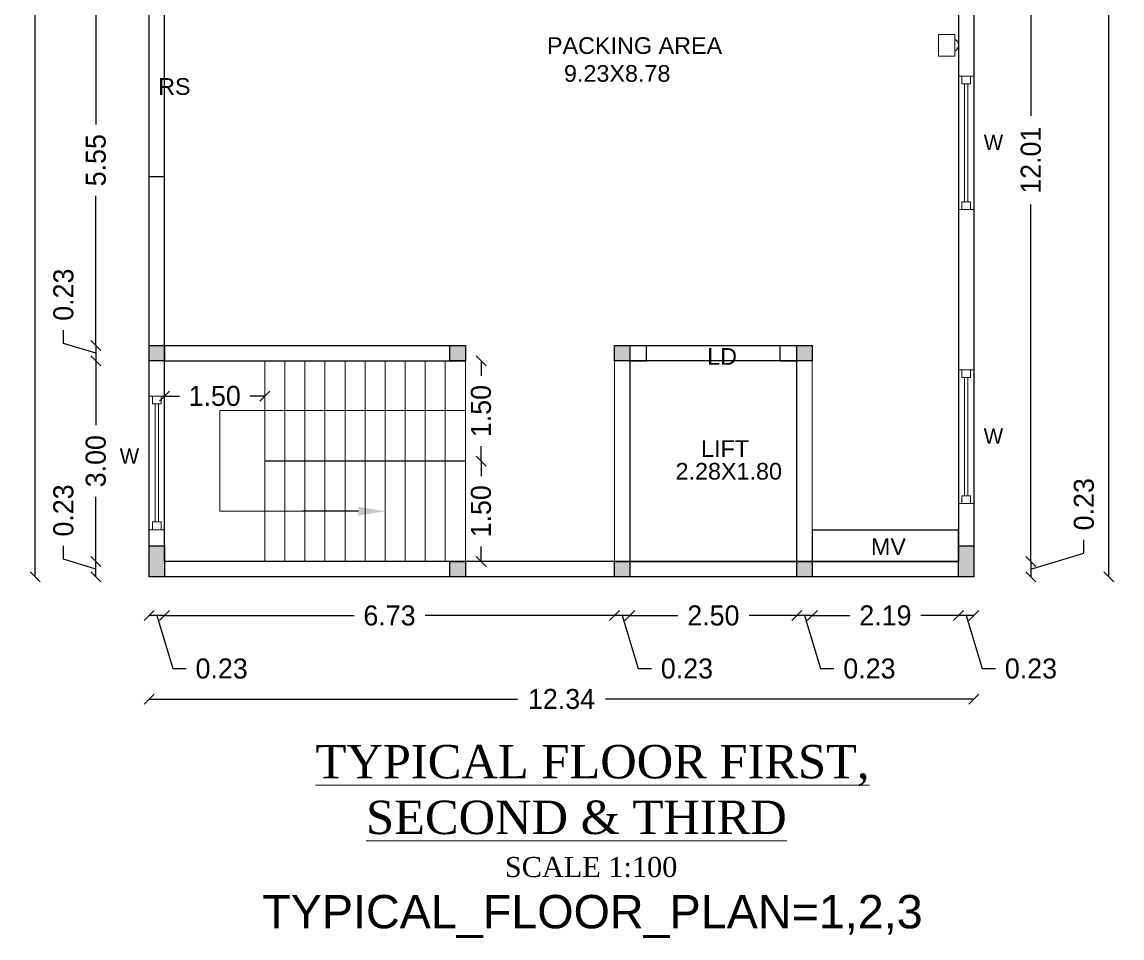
# Model space of a CAD drawing. Header units: metres. Extents: x -1559842 to -1559684, y 41615 to 41715.
# Drawn here: x -1559823.45 to -1559807, y 41615.36 to 41629.07 of the extents above; entities that cross this region are included whole.
import ezdxf
from ezdxf import colors
from ezdxf.entities.mleader import LeaderData, LeaderLine
from ezdxf.math import Vec2, Vec3

# ---------------------------------------------------------------- set-up
doc = ezdxf.new("R2010")
doc.units = ezdxf.units.M
doc.header["$LTSCALE"] = 750
doc.header["$MEASUREMENT"] = 0
doc.header["$PDMODE"] = 35
doc.header["$PDSIZE"] = 50
doc.layers.get('0').update_dxf_attribs({"lineweight": 5})
doc.layers.get('Defpoints').update_dxf_attribs({"lineweight": 0})
for name, color, linetype in [('BLK_1_FLR_1_BLT_UP_AREA', 1, 'Continuous'), ('BLK_1_FLR_1_CARPET_AREA', 10, 'Continuous'), ('BLK_1_FLR_1_LIFT_1', 30, 'Continuous')]:
    doc.layers.add(name, color=color, linetype=linetype)
doc.styles.add('MSV', font='swissck.ttf', dxfattribs={"height": 0.3})
doc.styles.get("Standard").update_dxf_attribs({"font": 'arial.ttf'})
doc.styles.add('sunahari', font='framd.ttf', dxfattribs={"height": 0.3})
doc.dimstyles.new('CIVIL Mt.', dxfattribs={"dimscale": 0, "dimtxt": 0.2, "dimasz": 0.15, "dimexe": 0.18, "dimexo": 0.0625, "dimgap": 0.1, "dimtad": 0, "dimzin": 0, "dimdsep": 46, "dimtxsty": 'sunahari', "dimblk": 'OBLIQUE', "dimcen": 0.09, "dimse1": 1, "dimse2": 1, "dimclrd": 253, "dimclrt": 4, "dimadec": 0, "dimazin": 0, "dimtfac": 1, "dimtofl": 0, "dimtmove": 1, "dimatfit": 3, "dimfxl": 0, "dimfrac": 2, "dimtolj": 1, "dimtzin": 0, "dimarcsym": 0})

# ---------------------------------------------------------------- blocks, each defined once
blk = doc.blocks.new('_Oblique')
at = {"color": 0, "linetype": 'ByBlock', "lineweight": -2}
blk.add_line((-0.5, -0.5), (0.5, 0.5), dxfattribs=at)
blk = doc.blocks.new('*D437')
at = {"color": 253, "lineweight": -2}
for p, q in [((-1559816.584, 41622.493), (-1559816.584, 41622.27)), ((-1559816.584, 41620.993), (-1559816.584, 41621.216))]:
    blk.add_line(p, q, dxfattribs=at)
at = {"layer": 'Defpoints', "color": 0}
for p in [(-1559816.818, 41622.493), (-1559816.584, 41622.493), (-1559816.818, 41620.993)]:
    blk.add_point(p, dxfattribs=at)
at = {"color": 253, "lineweight": -2, "xscale": 0.15, "yscale": 0.15, "zscale": 0.15}
for p, rotation in [((-1559816.584, 41622.493), 90), ((-1559816.584, 41620.993), 270)]:
    blk.add_blockref('_Oblique', p, dxfattribs=dict(at, rotation=rotation))
at = {"color": 4, "lineweight": -3, "insert": (-1559816.584, 41621.743), "char_height": 0.3, "attachment_point": 5, "rotation": 90, "style": 'sunahari'}
blk.add_mtext('\\A1;1.50', dxfattribs=at)
blk = doc.blocks.new('*D438')
at = {"color": 253, "lineweight": -2}
for p, q in [((-1559816.584, 41623.993), (-1559816.584, 41623.77)), ((-1559816.584, 41622.493), (-1559816.584, 41622.716))]:
    blk.add_line(p, q, dxfattribs=at)
at = {"layer": 'Defpoints', "color": 0}
for p in [(-1559816.818, 41623.993), (-1559816.584, 41623.993), (-1559816.818, 41622.493)]:
    blk.add_point(p, dxfattribs=at)
at = {"color": 253, "lineweight": -2, "xscale": 0.15, "yscale": 0.15, "zscale": 0.15}
for p, rotation in [((-1559816.584, 41623.993), 90), ((-1559816.584, 41622.493), 270)]:
    blk.add_blockref('_Oblique', p, dxfattribs=dict(at, rotation=rotation))
at = {"color": 4, "lineweight": -3, "insert": (-1559816.584, 41623.243), "char_height": 0.3, "attachment_point": 5, "rotation": 90, "style": 'sunahari'}
blk.add_mtext('\\A1;1.50', dxfattribs=at)
blk = doc.blocks.new('*D439')
at = {"color": 253, "lineweight": -2}
for p, q in [((-1559821.318, 41623.468), (-1559821.095, 41623.468)), ((-1559819.818, 41623.468), (-1559820.041, 41623.468))]:
    blk.add_line(p, q, dxfattribs=at)
at = {"layer": 'Defpoints', "color": 0}
for p in [(-1559821.318, 41623.468), (-1559819.818, 41623.468), (-1559819.818, 41623.468)]:
    blk.add_point(p, dxfattribs=at)
at = {"color": 253, "lineweight": -2, "xscale": 0.15, "yscale": 0.15, "zscale": 0.15, "rotation": 180}
blk.add_blockref('_Oblique', (-1559821.318, 41623.468), dxfattribs=at)
at = {"color": 253, "lineweight": -2, "xscale": 0.15, "yscale": 0.15, "zscale": 0.15}
blk.add_blockref('_Oblique', (-1559819.818, 41623.468), dxfattribs=at)
at = {"color": 4, "lineweight": -3, "insert": (-1559820.568, 41623.468), "char_height": 0.3, "attachment_point": 5, "style": 'sunahari'}
blk.add_mtext('\\A1;1.50', dxfattribs=at)
blk = doc.blocks.new('*D447')
at = {"color": 253, "lineweight": -2}
for p, q in [((-1559822.83, 41621.024), (-1559822.83, 41621.224)), ((-1559822.346, 41620.878), (-1559822.83, 41621.024)), ((-1559822.346, 41620.763), (-1559822.346, 41620.993))]:
    blk.add_line(p, q, dxfattribs=at)
at = {"layer": 'Defpoints', "color": 0}
for p in [(-1559822.346, 41620.993), (-1559821.318, 41620.993), (-1559821.548, 41620.763)]:
    blk.add_point(p, dxfattribs=at)
at = {"color": 253, "lineweight": -2, "xscale": 0.15, "yscale": 0.15, "zscale": 0.15}
for p, rotation in [((-1559822.346, 41620.993), 90), ((-1559822.346, 41620.763), 270)]:
    blk.add_blockref('_Oblique', p, dxfattribs=dict(at, rotation=rotation))
at = {"color": 4, "lineweight": -3, "insert": (-1559822.83, 41621.755), "char_height": 0.3, "attachment_point": 5, "rotation": 90, "style": 'sunahari'}
blk.add_mtext('\\A1;0.23', dxfattribs=at)
blk = doc.blocks.new('*D448')
at = {"color": 253, "lineweight": -2}
for p, q in [((-1559822.346, 41623.993), (-1559822.346, 41623.03)), ((-1559822.346, 41620.993), (-1559822.346, 41621.957))]:
    blk.add_line(p, q, dxfattribs=at)
at = {"layer": 'Defpoints', "color": 0}
for p in [(-1559821.318, 41623.993), (-1559822.346, 41620.993), (-1559821.318, 41620.993)]:
    blk.add_point(p, dxfattribs=at)
at = {"color": 253, "lineweight": -2, "xscale": 0.15, "yscale": 0.15, "zscale": 0.15}
for p, rotation in [((-1559822.346, 41623.993), 90), ((-1559822.346, 41620.993), 270)]:
    blk.add_blockref('_Oblique', p, dxfattribs=dict(at, rotation=rotation))
at = {"color": 4, "lineweight": -3, "insert": (-1559822.346, 41622.493), "char_height": 0.3, "attachment_point": 5, "rotation": 90, "style": 'sunahari'}
blk.add_mtext('\\A1;3.00', dxfattribs=at)
blk = doc.blocks.new('*D449')
at = {"color": 253, "lineweight": -2}
for p, q in [((-1559822.83, 41624.254), (-1559822.83, 41624.454)), ((-1559822.346, 41624.108), (-1559822.83, 41624.254)), ((-1559822.346, 41624.223), (-1559822.346, 41623.993))]:
    blk.add_line(p, q, dxfattribs=at)
at = {"layer": 'Defpoints', "color": 0}
for p in [(-1559821.318, 41624.223), (-1559822.346, 41623.993), (-1559821.318, 41623.993)]:
    blk.add_point(p, dxfattribs=at)
at = {"color": 253, "lineweight": -2, "xscale": 0.15, "yscale": 0.15, "zscale": 0.15}
for p, rotation in [((-1559822.346, 41624.223), 90), ((-1559822.346, 41623.993), 270)]:
    blk.add_blockref('_Oblique', p, dxfattribs=dict(at, rotation=rotation))
at = {"color": 4, "lineweight": -3, "insert": (-1559822.83, 41624.985), "char_height": 0.3, "attachment_point": 5, "rotation": 90, "style": 'sunahari'}
blk.add_mtext('\\A1;0.23', dxfattribs=at)
blk = doc.blocks.new('*D450')
at = {"color": 253, "lineweight": -2}
for p, q in [((-1559822.346, 41629.773), (-1559822.346, 41627.534)), ((-1559822.346, 41624.223), (-1559822.346, 41626.463))]:
    blk.add_line(p, q, dxfattribs=at)
at = {"layer": 'Defpoints', "color": 0}
for p in [(-1559821.318, 41629.773), (-1559822.346, 41624.223), (-1559821.318, 41624.223)]:
    blk.add_point(p, dxfattribs=at)
at = {"color": 253, "lineweight": -2, "xscale": 0.15, "yscale": 0.15, "zscale": 0.15}
for p, rotation in [((-1559822.346, 41629.773), 90), ((-1559822.346, 41624.223), 270)]:
    blk.add_blockref('_Oblique', p, dxfattribs=dict(at, rotation=rotation))
at = {"color": 4, "lineweight": -3, "insert": (-1559822.346, 41626.998), "char_height": 0.3, "attachment_point": 5, "rotation": 90, "style": 'sunahari'}
blk.add_mtext('\\A1;5.55', dxfattribs=at)
blk = doc.blocks.new('*D388')
at = {"color": 253, "lineweight": -2}
for p, q in [((-1559823.254, 41645.243), (-1559823.254, 41633.67)), ((-1559823.254, 41620.763), (-1559823.254, 41632.337))]:
    blk.add_line(p, q, dxfattribs=at)
at = {"layer": 'Defpoints', "color": 0}
for p in [(-1559823.254, 41645.243), (-1559821.24, 41645.243), (-1559821.24, 41620.763)]:
    blk.add_point(p, dxfattribs=at)
at = {"color": 253, "lineweight": -2, "xscale": 0.15, "yscale": 0.15, "zscale": 0.15}
for p, rotation in [((-1559823.254, 41645.243), 90), ((-1559823.254, 41620.763), 270)]:
    blk.add_blockref('_Oblique', p, dxfattribs=dict(at, rotation=rotation))
at = {"color": 4, "lineweight": -3, "insert": (-1559823.254, 41633.003), "char_height": 0.3, "attachment_point": 5, "rotation": 90, "style": 'sunahari'}
blk.add_mtext('\\A1;24.48', dxfattribs=at)
blk = doc.blocks.new('*D458')
at = {"color": 253, "lineweight": -2}
for p, q in [((-1559821.318, 41620.182), (-1559821.548, 41620.182)), ((-1559821.433, 41620.182), (-1559821.195, 41619.388)), ((-1559821.195, 41619.388), (-1559820.995, 41619.388))]:
    blk.add_line(p, q, dxfattribs=at)
at = {"layer": 'Defpoints', "color": 0}
for p in [(-1559821.318, 41620.993), (-1559821.548, 41620.763), (-1559821.548, 41620.182)]:
    blk.add_point(p, dxfattribs=at)
at = {"color": 253, "lineweight": -2, "xscale": 0.15, "yscale": 0.15, "zscale": 0.15, "rotation": 180}
blk.add_blockref('_Oblique', (-1559821.548, 41620.182), dxfattribs=at)
at = {"color": 253, "lineweight": -2, "xscale": 0.15, "yscale": 0.15, "zscale": 0.15}
blk.add_blockref('_Oblique', (-1559821.318, 41620.182), dxfattribs=at)
at = {"color": 4, "lineweight": -3, "insert": (-1559820.464, 41619.388), "char_height": 0.3, "attachment_point": 5, "style": 'sunahari'}
blk.add_mtext('\\A1;0.23', dxfattribs=at)
blk = doc.blocks.new('*D459')
at = {"color": 253, "lineweight": -2}
for p, q in [((-1559821.318, 41620.182), (-1559818.484, 41620.182)), ((-1559814.588, 41620.182), (-1559817.422, 41620.182))]:
    blk.add_line(p, q, dxfattribs=at)
at = {"layer": 'Defpoints', "color": 0}
for p in [(-1559821.318, 41620.993), (-1559814.588, 41620.993), (-1559814.588, 41620.182)]:
    blk.add_point(p, dxfattribs=at)
at = {"color": 253, "lineweight": -2, "xscale": 0.15, "yscale": 0.15, "zscale": 0.15, "rotation": 180}
blk.add_blockref('_Oblique', (-1559821.318, 41620.182), dxfattribs=at)
at = {"color": 253, "lineweight": -2, "xscale": 0.15, "yscale": 0.15, "zscale": 0.15}
blk.add_blockref('_Oblique', (-1559814.588, 41620.182), dxfattribs=at)
at = {"color": 4, "lineweight": -3, "insert": (-1559817.953, 41620.182), "char_height": 0.3, "attachment_point": 5, "style": 'sunahari'}
blk.add_mtext('\\A1;6.73', dxfattribs=at)
blk = doc.blocks.new('*D460')
at = {"color": 253, "lineweight": -2}
for p, q in [((-1559814.358, 41620.182), (-1559814.588, 41620.182)), ((-1559814.473, 41620.182), (-1559814.235, 41619.388)), ((-1559814.235, 41619.388), (-1559814.035, 41619.388))]:
    blk.add_line(p, q, dxfattribs=at)
at = {"layer": 'Defpoints', "color": 0}
for p in [(-1559814.588, 41620.993), (-1559814.358, 41620.993), (-1559814.588, 41620.182)]:
    blk.add_point(p, dxfattribs=at)
at = {"color": 253, "lineweight": -2, "xscale": 0.15, "yscale": 0.15, "zscale": 0.15, "rotation": 180}
blk.add_blockref('_Oblique', (-1559814.588, 41620.182), dxfattribs=at)
at = {"color": 253, "lineweight": -2, "xscale": 0.15, "yscale": 0.15, "zscale": 0.15}
blk.add_blockref('_Oblique', (-1559814.358, 41620.182), dxfattribs=at)
at = {"color": 4, "lineweight": -3, "insert": (-1559813.504, 41619.388), "char_height": 0.3, "attachment_point": 5, "style": 'sunahari'}
blk.add_mtext('\\A1;0.23', dxfattribs=at)
blk = doc.blocks.new('*D461')
at = {"color": 253, "lineweight": -2}
for p, q in [((-1559814.358, 41620.182), (-1559813.641, 41620.182)), ((-1559811.858, 41620.182), (-1559812.575, 41620.182))]:
    blk.add_line(p, q, dxfattribs=at)
at = {"layer": 'Defpoints', "color": 0}
for p in [(-1559814.358, 41620.993), (-1559811.858, 41620.993), (-1559811.858, 41620.182)]:
    blk.add_point(p, dxfattribs=at)
at = {"color": 253, "lineweight": -2, "xscale": 0.15, "yscale": 0.15, "zscale": 0.15, "rotation": 180}
blk.add_blockref('_Oblique', (-1559814.358, 41620.182), dxfattribs=at)
at = {"color": 253, "lineweight": -2, "xscale": 0.15, "yscale": 0.15, "zscale": 0.15}
blk.add_blockref('_Oblique', (-1559811.858, 41620.182), dxfattribs=at)
at = {"color": 4, "lineweight": -3, "insert": (-1559813.108, 41620.182), "char_height": 0.3, "attachment_point": 5, "style": 'sunahari'}
blk.add_mtext('\\A1;2.50', dxfattribs=at)
blk = doc.blocks.new('*D462')
at = {"color": 253, "lineweight": -2}
for p, q in [((-1559811.628, 41620.182), (-1559811.858, 41620.182)), ((-1559811.743, 41620.182), (-1559811.505, 41619.388)), ((-1559811.505, 41619.388), (-1559811.305, 41619.388))]:
    blk.add_line(p, q, dxfattribs=at)
at = {"layer": 'Defpoints', "color": 0}
for p in [(-1559811.858, 41620.993), (-1559811.628, 41620.993), (-1559811.858, 41620.182)]:
    blk.add_point(p, dxfattribs=at)
at = {"color": 253, "lineweight": -2, "xscale": 0.15, "yscale": 0.15, "zscale": 0.15, "rotation": 180}
blk.add_blockref('_Oblique', (-1559811.858, 41620.182), dxfattribs=at)
at = {"color": 253, "lineweight": -2, "xscale": 0.15, "yscale": 0.15, "zscale": 0.15}
blk.add_blockref('_Oblique', (-1559811.628, 41620.182), dxfattribs=at)
at = {"color": 4, "lineweight": -3, "insert": (-1559810.774, 41619.388), "char_height": 0.3, "attachment_point": 5, "style": 'sunahari'}
blk.add_mtext('\\A1;0.23', dxfattribs=at)
blk = doc.blocks.new('*D463')
at = {"color": 253, "lineweight": -2}
for p, q in [((-1559811.628, 41620.182), (-1559811.067, 41620.182)), ((-1559809.442, 41620.182), (-1559810.004, 41620.182))]:
    blk.add_line(p, q, dxfattribs=at)
at = {"layer": 'Defpoints', "color": 0}
for p in [(-1559811.628, 41620.993), (-1559809.442, 41620.993), (-1559809.442, 41620.182)]:
    blk.add_point(p, dxfattribs=at)
at = {"color": 253, "lineweight": -2, "xscale": 0.15, "yscale": 0.15, "zscale": 0.15, "rotation": 180}
blk.add_blockref('_Oblique', (-1559811.628, 41620.182), dxfattribs=at)
at = {"color": 253, "lineweight": -2, "xscale": 0.15, "yscale": 0.15, "zscale": 0.15}
blk.add_blockref('_Oblique', (-1559809.442, 41620.182), dxfattribs=at)
at = {"color": 4, "lineweight": -3, "insert": (-1559810.535, 41620.182), "char_height": 0.3, "attachment_point": 5, "style": 'sunahari'}
blk.add_mtext('\\A1;2.19', dxfattribs=at)
blk = doc.blocks.new('*D464')
at = {"color": 253, "lineweight": -2}
for p, q in [((-1559809.212, 41620.182), (-1559809.442, 41620.182)), ((-1559809.327, 41620.182), (-1559809.089, 41619.388)), ((-1559809.089, 41619.388), (-1559808.889, 41619.388))]:
    blk.add_line(p, q, dxfattribs=at)
at = {"layer": 'Defpoints', "color": 0}
for p in [(-1559809.442, 41620.993), (-1559809.212, 41620.763), (-1559809.442, 41620.182)]:
    blk.add_point(p, dxfattribs=at)
at = {"color": 253, "lineweight": -2, "xscale": 0.15, "yscale": 0.15, "zscale": 0.15, "rotation": 180}
blk.add_blockref('_Oblique', (-1559809.442, 41620.182), dxfattribs=at)
at = {"color": 253, "lineweight": -2, "xscale": 0.15, "yscale": 0.15, "zscale": 0.15}
blk.add_blockref('_Oblique', (-1559809.212, 41620.182), dxfattribs=at)
at = {"color": 4, "lineweight": -3, "insert": (-1559808.358, 41619.388), "char_height": 0.3, "attachment_point": 5, "style": 'sunahari'}
blk.add_mtext('\\A1;0.23', dxfattribs=at)
blk = doc.blocks.new('*D465')
at = {"color": 253, "lineweight": -2}
for p, q in [((-1559821.548, 41618.932), (-1559816.039, 41618.932)), ((-1559809.212, 41618.932), (-1559814.721, 41618.932))]:
    blk.add_line(p, q, dxfattribs=at)
at = {"layer": 'Defpoints', "color": 0}
for p in [(-1559821.548, 41620.763), (-1559809.212, 41620.763), (-1559809.212, 41618.932)]:
    blk.add_point(p, dxfattribs=at)
at = {"color": 253, "lineweight": -2, "xscale": 0.15, "yscale": 0.15, "zscale": 0.15, "rotation": 180}
blk.add_blockref('_Oblique', (-1559821.548, 41618.932), dxfattribs=at)
at = {"color": 253, "lineweight": -2, "xscale": 0.15, "yscale": 0.15, "zscale": 0.15}
blk.add_blockref('_Oblique', (-1559809.212, 41618.932), dxfattribs=at)
at = {"color": 4, "lineweight": -3, "insert": (-1559815.38, 41618.932), "char_height": 0.3, "attachment_point": 5, "style": 'sunahari'}
blk.add_mtext('\\A1;12.34', dxfattribs=at)
blk = doc.blocks.new('*D466')
at = {"color": 253, "lineweight": -2}
for p, q in [((-1559807.565, 41621.116), (-1559807.565, 41621.316)), ((-1559808.359, 41620.878), (-1559807.565, 41621.116)), ((-1559808.359, 41620.993), (-1559808.359, 41620.763))]:
    blk.add_line(p, q, dxfattribs=at)
at = {"layer": 'Defpoints', "color": 0}
for p in [(-1559809.442, 41620.993), (-1559809.212, 41620.763), (-1559808.359, 41620.763)]:
    blk.add_point(p, dxfattribs=at)
at = {"color": 253, "lineweight": -2, "xscale": 0.15, "yscale": 0.15, "zscale": 0.15}
for p, rotation in [((-1559808.359, 41620.993), 90), ((-1559808.359, 41620.763), 270)]:
    blk.add_blockref('_Oblique', p, dxfattribs=dict(at, rotation=rotation))
at = {"color": 4, "lineweight": -3, "insert": (-1559807.565, 41621.848), "char_height": 0.3, "attachment_point": 5, "rotation": 90, "style": 'sunahari'}
blk.add_mtext('\\A1;0.23', dxfattribs=at)
blk = doc.blocks.new('*D467')
at = {"color": 253, "lineweight": -2}
for p, q in [((-1559808.359, 41633.003), (-1559808.359, 41627.663)), ((-1559808.359, 41620.993), (-1559808.359, 41626.333))]:
    blk.add_line(p, q, dxfattribs=at)
at = {"layer": 'Defpoints', "color": 0}
for p in [(-1559809.442, 41633.003), (-1559808.359, 41633.003), (-1559809.442, 41620.993)]:
    blk.add_point(p, dxfattribs=at)
at = {"color": 253, "lineweight": -2, "xscale": 0.15, "yscale": 0.15, "zscale": 0.15}
for p, rotation in [((-1559808.359, 41633.003), 90), ((-1559808.359, 41620.993), 270)]:
    blk.add_blockref('_Oblique', p, dxfattribs=dict(at, rotation=rotation))
at = {"color": 4, "lineweight": -3, "insert": (-1559808.359, 41626.998), "char_height": 0.3, "attachment_point": 5, "rotation": 90, "style": 'sunahari'}
blk.add_mtext('\\A1;12.01', dxfattribs=at)
blk = doc.blocks.new('*D473')
at = {"color": 253, "lineweight": -2}
for p, q in [((-1559807.193, 41645.243), (-1559807.193, 41633.67)), ((-1559807.193, 41620.763), (-1559807.193, 41632.337))]:
    blk.add_line(p, q, dxfattribs=at)
at = {"layer": 'Defpoints', "color": 0}
for p in [(-1559809.212, 41645.243), (-1559807.193, 41645.243), (-1559809.212, 41620.763)]:
    blk.add_point(p, dxfattribs=at)
at = {"color": 253, "lineweight": -2, "xscale": 0.15, "yscale": 0.15, "zscale": 0.15}
for p, rotation in [((-1559807.193, 41645.243), 90), ((-1559807.193, 41620.763), 270)]:
    blk.add_blockref('_Oblique', p, dxfattribs=dict(at, rotation=rotation))
at = {"color": 4, "lineweight": -3, "insert": (-1559807.193, 41633.003), "char_height": 0.3, "attachment_point": 5, "rotation": 90, "style": 'sunahari'}
blk.add_mtext('\\A1;24.48', dxfattribs=at)
blk = doc.blocks.new('A$C52ED7D1D')
at = {"color": 0, "ltscale": 0.25, "elevation": -42279.147}
blk.add_lwpolyline([(0, 0.297), (0.323, 0.297), (0.323, 0.056), (0, 0.056)], close=True, dxfattribs=at)
at = {"color": 0, "ltscale": 0.25}
blk.add_arc((0.164, 0.097, -42279.147), 0.0972, 204.8747, 335.1253, dxfattribs=at)

msp = doc.modelspace()

# ---------------------------------------------------------------- hatches: boundary and pattern name
at = {"lineweight": -3}
h = msp.add_hatch(color=6, dxfattribs=at)
h.dxf.hatch_style = 1
h.paths.add_polyline_path([(-1559821.31815, 41624.22331), (-1559821.54815, 41624.22331), (-1559821.54815, 41623.99331), (-1559821.31815, 41623.99331)])
h = msp.add_hatch(color=6, dxfattribs=at)
h.dxf.hatch_style = 1
h.paths.add_polyline_path([(-1559816.81815, 41624.22331), (-1559817.04815, 41624.22331), (-1559817.04815, 41623.99331), (-1559816.81815, 41623.99331)])
h = msp.add_hatch(color=6, dxfattribs=at)
h.dxf.hatch_style = 1
h.paths.add_polyline_path([(-1559814.35815, 41624.22331), (-1559814.58815, 41624.22331), (-1559814.58815, 41623.99331), (-1559814.35815, 41623.99331)])
h = msp.add_hatch(color=6, dxfattribs=at)
h.dxf.hatch_style = 1
h.paths.add_polyline_path([(-1559811.62815, 41624.22331), (-1559811.85815, 41624.22331), (-1559811.85815, 41623.99331), (-1559811.62815, 41623.99331)])
h = msp.add_hatch(color=6, dxfattribs=at)
h.dxf.hatch_style = 1
h.paths.add_polyline_path([(-1559821.31815, 41621.22331), (-1559821.54815, 41621.22331), (-1559821.54815, 41620.76331), (-1559821.31815, 41620.76331)])
h = msp.add_hatch(color=6, dxfattribs=at)
h.dxf.hatch_style = 1
h.paths.add_polyline_path([(-1559809.21215, 41621.22331), (-1559809.44215, 41621.22331), (-1559809.44215, 41620.76331), (-1559809.21215, 41620.76331)])
h = msp.add_hatch(color=6, dxfattribs=at)
h.dxf.hatch_style = 1
h.paths.add_polyline_path([(-1559816.81815, 41620.99331), (-1559817.04815, 41620.99331), (-1559817.04815, 41620.76331), (-1559816.81815, 41620.76331)])
h = msp.add_hatch(color=6, dxfattribs=at)
h.dxf.hatch_style = 1
h.paths.add_polyline_path([(-1559814.35815, 41620.99331), (-1559814.58815, 41620.99331), (-1559814.58815, 41620.76331), (-1559814.35815, 41620.76331)])
h = msp.add_hatch(color=6, dxfattribs=at)
h.dxf.hatch_style = 1
h.paths.add_polyline_path([(-1559811.62815, 41620.99331), (-1559811.85815, 41620.99331), (-1559811.85815, 41620.76331), (-1559811.62815, 41620.76331)])

# ---------------------------------------------------------------- linework, layer by layer
at = {"color": 7, "ltscale": 0.25}
for p, q in [((-1559809.44215, 41633.00331), (-1559809.44215, 41620.99331)), ((-1559821.31815, 41624.22331), (-1559821.31815, 41626.75439)), ((-1559816.81815, 41624.22331), (-1559821.31815, 41624.22331)), ((-1559816.81815, 41624.22331), (-1559816.81815, 41620.99331)), ((-1559811.62815, 41624.22331), (-1559814.58815, 41624.22331)), ((-1559814.58815, 41624.22331), (-1559814.58815, 41620.99331)), ((-1559811.62815, 41624.22331), (-1559811.62815, 41620.99331)), ((-1559816.81815, 41623.99331), (-1559821.31815, 41623.99331)), ((-1559821.31815, 41620.99331), (-1559821.31815, 41623.99331)), ((-1559819.81815, 41623.99331), (-1559819.81815, 41620.99331)), ((-1559819.51815, 41623.99331), (-1559819.51815, 41620.99331)), ((-1559819.21815, 41623.99331), (-1559819.21815, 41620.99331)), ((-1559818.91815, 41623.99331), (-1559818.91815, 41620.99331)), ((-1559818.61815, 41623.99331), (-1559818.61815, 41620.99331)), ((-1559818.31815, 41623.99331), (-1559818.31815, 41620.99331)), ((-1559818.01815, 41623.99331), (-1559818.01815, 41620.99331)), ((-1559817.71815, 41623.99331), (-1559817.71815, 41620.99331)), ((-1559817.41815, 41623.99331), (-1559817.41815, 41620.99331)), ((-1559817.11815, 41623.99331), (-1559817.11815, 41620.99331)), ((-1559814.10815, 41623.99331), (-1559814.35815, 41623.99331)), ((-1559814.35815, 41623.99331), (-1559814.35815, 41620.99331)), ((-1559811.85815, 41623.99331), (-1559812.10815, 41623.99331)), ((-1559811.85815, 41623.99331), (-1559811.85815, 41620.99331)), ((-1559814.58815, 41620.99331), (-1559821.31815, 41620.99331)), ((-1559811.85815, 41620.99331), (-1559814.35815, 41620.99331)), ((-1559809.44215, 41620.99331), (-1559811.62815, 41620.99331))]:
    msp.add_line(p, q, dxfattribs=at)
at = {"color": 7}
for p, q in [((-1559809.44215, 41628.25817), (-1559809.21215, 41628.25817)), ((-1559809.21215, 41628.25817), (-1559809.44215, 41628.25817)), ((-1559809.44215, 41626.25817), (-1559809.21215, 41626.25817)), ((-1559809.44215, 41623.86057), (-1559809.21215, 41623.86057)), ((-1559809.21215, 41623.86057), (-1559809.44215, 41623.86057)), ((-1559821.54815, 41623.46767), (-1559821.31815, 41623.46767)), ((-1559821.31815, 41623.46767), (-1559821.54815, 41623.46767)), ((-1559809.44215, 41621.86057), (-1559809.21215, 41621.86057)), ((-1559821.54815, 41621.46767), (-1559821.31815, 41621.46767))]:
    msp.add_line(p, q, dxfattribs=at)
at = {"color": 7, "linetype": 'ByBlock'}
for p, q in [((-1559809.3527, 41628.1423), (-1559809.3527, 41626.37403)), ((-1559809.30159, 41628.1423), (-1559809.30159, 41626.37403)), ((-1559809.3527, 41623.74471), (-1559809.3527, 41621.97644)), ((-1559809.30159, 41623.74471), (-1559809.30159, 41621.97644)), ((-1559821.4587, 41623.3518), (-1559821.4587, 41621.58353)), ((-1559821.40759, 41623.3518), (-1559821.40759, 41621.58353))]:
    msp.add_line(p, q, dxfattribs=at)
at = {"color": 7, "lineweight": -3}
for p, q in [((-1559821.54815, 41626.75439), (-1559821.31815, 41626.75439)), ((-1559821.31815, 41624.22331), (-1559816.81815, 41624.22331)), ((-1559814.58815, 41624.22331), (-1559811.85815, 41624.22331)), ((-1559814.10815, 41623.99331), (-1559814.10815, 41624.22331)), ((-1559812.10815, 41623.99331), (-1559812.10815, 41624.22331)), ((-1559821.31815, 41623.99331), (-1559816.81815, 41623.99331)), ((-1559814.35815, 41623.99331), (-1559814.10815, 41623.99331)), ((-1559812.10815, 41623.99331), (-1559811.85815, 41623.99331)), ((-1559816.81815, 41622.49331), (-1559819.81815, 41622.49331))]:
    msp.add_line(p, q, dxfattribs=at)
at = {"color": 7, "ltscale": 0.25}
msp.add_lwpolyline([(-1559821.54815, 41645.24331), (-1559809.21215, 41645.24331), (-1559809.21215, 41620.76331), (-1559821.54815, 41620.76331)], close=True, dxfattribs=at)
at = {"color": 7}
for points in [[(-1559809.3917, 41628.25817), (-1559809.26225, 41628.25817), (-1559809.26225, 41628.1423), (-1559809.3917, 41628.1423)], [(-1559809.3917, 41626.25817), (-1559809.26225, 41626.25817), (-1559809.26225, 41626.37403), (-1559809.3917, 41626.37403)], [(-1559809.3917, 41623.86057), (-1559809.26225, 41623.86057), (-1559809.26225, 41623.74471), (-1559809.3917, 41623.74471)], [(-1559821.4977, 41623.46767), (-1559821.36825, 41623.46767), (-1559821.36825, 41623.3518), (-1559821.4977, 41623.3518)], [(-1559809.3917, 41621.86057), (-1559809.26225, 41621.86057), (-1559809.26225, 41621.97644), (-1559809.3917, 41621.97644)], [(-1559821.4977, 41621.46767), (-1559821.36825, 41621.46767), (-1559821.36825, 41621.58353), (-1559821.4977, 41621.58353)]]:
    msp.add_lwpolyline(points, close=True, dxfattribs=at)
at = {"color": 6, "lineweight": -3}
for points in [[(-1559821.54815, 41624.22331), (-1559821.31815, 41624.22331), (-1559821.31815, 41623.99331), (-1559821.54815, 41623.99331)], [(-1559817.04815, 41624.22331), (-1559816.81815, 41624.22331), (-1559816.81815, 41623.99331), (-1559817.04815, 41623.99331)], [(-1559814.58815, 41624.22331), (-1559814.35815, 41624.22331), (-1559814.35815, 41623.99331), (-1559814.58815, 41623.99331)], [(-1559811.85815, 41624.22331), (-1559811.62815, 41624.22331), (-1559811.62815, 41623.99331), (-1559811.85815, 41623.99331)], [(-1559821.31815, 41621.22331), (-1559821.31815, 41620.76331), (-1559821.54815, 41620.76331), (-1559821.54815, 41621.22331)], [(-1559809.21215, 41621.22331), (-1559809.21215, 41620.76331), (-1559809.44215, 41620.76331), (-1559809.44215, 41621.22331)], [(-1559817.04815, 41620.99331), (-1559816.81815, 41620.99331), (-1559816.81815, 41620.76331), (-1559817.04815, 41620.76331)], [(-1559814.58815, 41620.99331), (-1559814.35815, 41620.99331), (-1559814.35815, 41620.76331), (-1559814.58815, 41620.76331)], [(-1559811.85815, 41620.99331), (-1559811.62815, 41620.99331), (-1559811.62815, 41620.76331), (-1559811.85815, 41620.76331)]]:
    msp.add_lwpolyline(points, close=True, dxfattribs=at)
at = {"color": 7, "ltscale": 0.25}
msp.add_lwpolyline([(-1559816.81815, 41623.24934), (-1559820.49059, 41623.24934), (-1559820.49059, 41621.74331), (-1559819.2592, 41621.74331)], dxfattribs=at)
at = {"color": 7, "lineweight": -3}
msp.add_lwpolyline([(-1559811.62815, 41620.99331), (-1559809.44215, 41620.99331), (-1559809.44215, 41621.45814), (-1559811.62815, 41621.45814)], close=True, dxfattribs=at)
at = {"layer": 'BLK_1_FLR_1_BLT_UP_AREA', "color": 44}
msp.add_lwpolyline([(-1559821.54815, 41645.24331), (-1559809.21215, 41645.24331), (-1559809.21215, 41620.76331), (-1559821.54815, 41620.76331)], close=True, dxfattribs=at)
at = {"layer": 'BLK_1_FLR_1_CARPET_AREA', "color": 44}
msp.add_lwpolyline([(-1559821.31815, 41645.01331), (-1559809.44215, 41645.01331), (-1559809.44215, 41620.99331), (-1559821.31815, 41620.99331)], close=True, dxfattribs=at)
at = {"layer": 'BLK_1_FLR_1_LIFT_1'}
msp.add_lwpolyline([(-1559814.35815, 41620.99331), (-1559811.85815, 41620.99331), (-1559811.85815, 41623.99331), (-1559814.35815, 41623.99331)], close=True, dxfattribs=at)

# ---------------------------------------------------------------- block references
at = {"color": 7, "lineweight": -3, "rotation": 89.99999999999997}
msp.add_blockref('A$C52ED7D1D', (-1559809.44221, 41628.55603, 42279.14658), dxfattribs=at)

# ---------------------------------------------------------------- texts
at = {"color": 0, "lineweight": -2}
for s, p in [('PACKING AREA', (-1559815.59767, 41628.58851)), ('9.23X8.78', (-1559815.34311, 41628.17188)), ('RS', (-1559821.4146, 41627.97634)), ('LD', (-1559813.20171, 41623.93598)), ('LIFT', (-1559813.29263, 41622.55545)), ('2.28X1.80', (-1559813.67424, 41622.21707)), ('MV', (-1559810.75124, 41621.08933))]:
    msp.add_text(s, height=0.25, dxfattribs=at).set_placement(p)
at = {"color": 7, "style": 'sunahari', "text_generation_flag": 2}
for p in [(-1559808.77332, 41627.1504), (-1559808.77332, 41622.75281), (-1559821.69806, 41622.4538)]:
    msp.add_text('W', height=0.23, dxfattribs=at).set_placement(p)
at = {"color": 7, "attachment_point": 1, "style": 'MSV'}
for s, insert, char_height in [('{\\fTimes New Roman|b0|i0|c0|p18;\\LTYPICAL FLOOR FIRST,\\l\\P    \\LSECOND & THIRD}', (-1559819.05932, 41618.24537), 0.5), ('{\\fTimes New Roman|b0|i0|c0|p18;SCALE 1:100}', (-1559816.22776, 41616.56871), 0.3)]:
    msp.add_mtext_dynamic_manual_height_columns(s, width=607.9339553, gutter_width=12.5, heights=[0], dxfattribs=dict(at, insert=insert, char_height=char_height))
at = {"layer": 'BLK_1_FLR_1_BLT_UP_AREA', "color": 44, "insert": (-1559819.85684, 41616.00007), "char_height": 0.5, "attachment_point": 1}
msp.add_mtext_dynamic_manual_height_columns('TYPICAL_FLOOR_PLAN=1,2,3', width=10.5970681, gutter_width=0.9, heights=[0], dxfattribs=at)

# ---------------------------------------------------------------- dimensions: what is measured, and where the dimension line sits
at = {"color": 7, "lineweight": -3}
for base, p1, p2, picture, middle in [((-1559823.25367, 41645.24331), (-1559821.24044, 41620.76331), (-1559821.24044, 41645.24331), '*D388', (-1559823.25367, 41633.00331)), ((-1559807.19265, 41645.24331), (-1559809.21215, 41620.76331), (-1559809.21215, 41645.24331), '*D473', (-1559807.19265, 41633.00331)), ((-1559808.35908, 41633.00331), (-1559809.44215, 41620.99331), (-1559809.44215, 41633.00331), '*D467', (-1559808.35908, 41626.99831)), ((-1559822.34567, 41624.22331), (-1559821.31815, 41629.77331), (-1559821.31815, 41624.22331), '*D450', (-1559822.34567, 41626.99831)), ((-1559822.34567, 41623.99331), (-1559821.31815, 41624.22331), (-1559821.31815, 41623.99331), '*D449', (-1559822.83028, 41624.55369)), ((-1559822.34567, 41620.99331), (-1559821.31815, 41623.99331), (-1559821.31815, 41620.99331), '*D448', (-1559822.34567, 41622.49331)), ((-1559822.34567, 41620.99331), (-1559821.54815, 41620.76331), (-1559821.31815, 41620.99331), '*D447', (-1559822.83028, 41621.32369)), ((-1559808.35908, 41620.76331), (-1559809.44215, 41620.99331), (-1559809.21215, 41620.76331), '*D466', (-1559807.56524, 41621.41646))]:
    dim = msp.add_linear_dim(base=base, p1=p1, p2=p2, angle=270, dimstyle='CIVIL Mt.', override={"dimscale": 1}, dxfattribs=at)
    dim.commit()
    dim.dimension.update_dxf_attribs({"geometry": picture, "text_midpoint": middle})
for p1, p2, distance, picture, middle in [((-1559816.81815, 41622.49331), (-1559816.81815, 41623.99331), -0.23456, '*D438', (-1559816.58358, 41623.24331)), ((-1559821.31815, 41623.46767), (-1559819.81815, 41623.46767), 0, '*D439', (-1559820.56815, 41623.46767)), ((-1559816.81815, 41620.99331), (-1559816.81815, 41622.49331), -0.23456, '*D437', (-1559816.58358, 41621.74331))]:
    dim = msp.add_aligned_dim(p1=p1, p2=p2, distance=distance, dimstyle='CIVIL Mt.', override={"dimscale": 1}, dxfattribs=at)
    dim.commit()
    dim.dimension.update_dxf_attribs({"geometry": picture, "text_midpoint": middle})
for base, p1, p2, picture, middle in [((-1559821.54815, 41620.18214), (-1559821.31815, 41620.99331), (-1559821.54815, 41620.76331), '*D458', (-1559820.89499, 41619.3883)), ((-1559814.58815, 41620.18214), (-1559821.31815, 41620.99331), (-1559814.58815, 41620.99331), '*D459', (-1559817.95315, 41620.18214)), ((-1559814.58815, 41620.18214), (-1559814.35815, 41620.99331), (-1559814.58815, 41620.99331), '*D460', (-1559813.93499, 41619.3883)), ((-1559811.85815, 41620.18214), (-1559814.35815, 41620.99331), (-1559811.85815, 41620.99331), '*D461', (-1559813.10815, 41620.18214)), ((-1559811.85815, 41620.18214), (-1559811.62815, 41620.99331), (-1559811.85815, 41620.99331), '*D462', (-1559811.20499, 41619.3883)), ((-1559809.44215, 41620.18214), (-1559811.62815, 41620.99331), (-1559809.44215, 41620.99331), '*D463', (-1559810.53515, 41620.18214)), ((-1559809.44215, 41620.18214), (-1559809.21215, 41620.76331), (-1559809.44215, 41620.99331), '*D464', (-1559808.78899, 41619.3883)), ((-1559809.21215, 41618.9316), (-1559821.54815, 41620.76331), (-1559809.21215, 41620.76331), '*D465', (-1559815.38015, 41618.9316))]:
    dim = msp.add_linear_dim(base=base, p1=p1, p2=p2, dimstyle='CIVIL Mt.', override={"dimscale": 1}, dxfattribs=at)
    dim.commit()
    dim.dimension.update_dxf_attribs({"geometry": picture, "text_midpoint": middle})

# ---------------------------------------------------------------- leaders
at = {"color": 7, "ltscale": 0.25}
ml = msp.add_multileader_mtext('Standard', dxfattribs=at)
ml.set_content('', color=4)
ml.set_leader_properties(color=252)
ml.build(insert=Vec2(0, 0))
ml.multileader.update_dxf_attribs({"leader_type": 2, "text_left_attachment_type": 2, "text_right_attachment_type": 2, "dogleg_length": 0.05, "arrow_head_size": 0.4, "scale": 2})
ctx = ml.context
ctx.base_point, ctx.scale, ctx.char_height, ctx.arrow_head_size, ctx.landing_gap_size, ctx.plane_origin, ctx.plane_x_axis, ctx.plane_y_axis = Vec3(-1559819.2592, 41621.74331), 2, 0.46, 0.4, 0, Vec3(-1559818.01815, 41621.74331), Vec3(-1, 0), Vec3(0, -1)
ctx.left_attachment, ctx.right_attachment = 2, 2
notes = []
notes.append((ctx, [(0, (1, 1, 0), (-1559819.1592, 41621.74331), (-1, 0), 0.1, [(0, [(-1559818.01815, 41621.74331)], 0, [])])]))
ctx.mtext.insert, ctx.mtext.text_direction, ctx.mtext.rotation, ctx.mtext.flow_direction = Vec3(-1559819.2592, 41621.51331), Vec3(-1, 0), 3.14159265, 5
for ctx, leaders in notes:
    for number, flags, end, landing, length, lines in leaders:
        leader = LeaderData()
        leader.index, (leader.has_last_leader_line, leader.has_dogleg_vector, leader.attachment_direction) = number, flags
        leader.last_leader_point, leader.dogleg_vector, leader.dogleg_length = Vec3(end), Vec3(landing), length
        for number, points, colour, breaks in lines:
            line = LeaderLine()
            line.index, line.vertices, line.color, line.breaks = number, Vec3.list(points), colors.encode_raw_color(colour), breaks
            leader.lines.append(line)
        ctx.leaders.append(leader)

doc.saveas('drawing.dxf')
